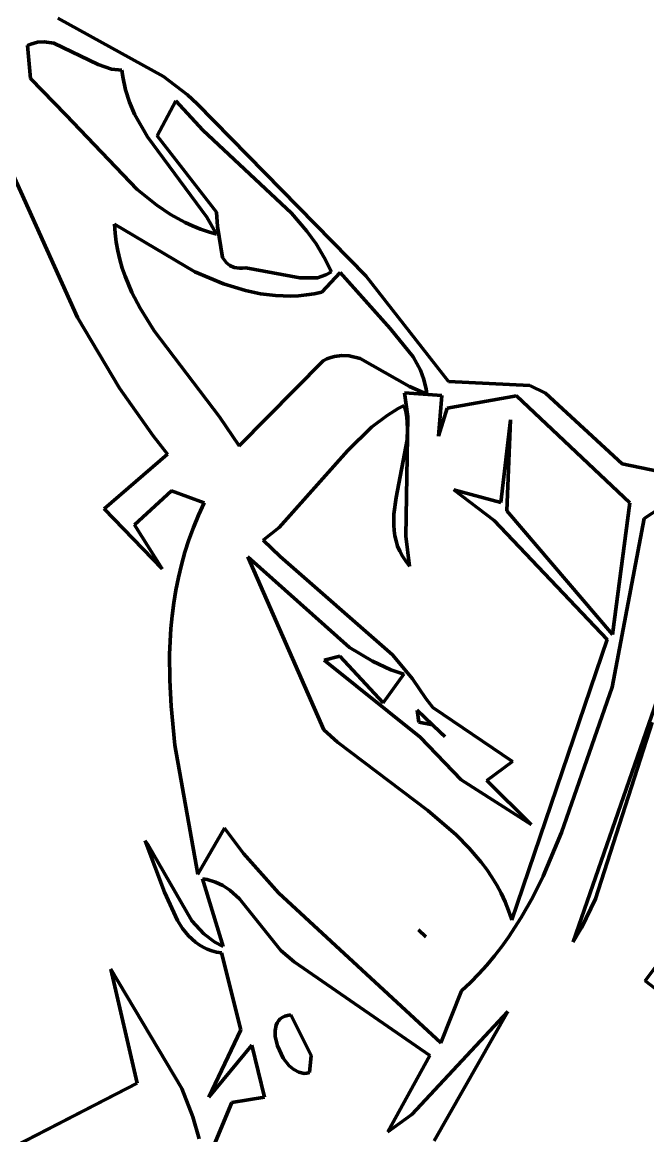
# Model space of a CAD drawing. Header units: millimetres. Extents: x 0 to 10.4, y 0 to 8.2.
# Drawn here: x 8.288 to 8.802, y 5.953 to 6.869 of the extents above; entities that cross this region are included whole.
import ezdxf

# ---------------------------------------------------------------- set-up
doc = ezdxf.new("R2010")
doc.units = ezdxf.units.MM
for name, color, linetype, lineweight in [('color#000000ff', 7, 'CONTINUOUS', 100), ('color#929292ff', 7, 'CONTINUOUS', 100), ('color#ffffffff', 7, 'CONTINUOUS', 100)]:
    doc.layers.add(name, color=color, linetype=linetype, lineweight=lineweight)

msp = doc.modelspace()

# ---------------------------------------------------------------- linework, layer by layer
at = {"layer": 'color#000000ff'}
for p, q in [((8.31688, 6.87233), (8.40373, 6.8244)), ((8.29483, 6.85108), (8.29207, 6.84985)), ((8.30027, 6.85259), (8.29483, 6.85108)), ((8.30563, 6.85299), (8.30027, 6.85259)), ((8.31354, 6.85185), (8.30563, 6.85299)), ((8.35017, 6.8342), (8.31354, 6.85185)), ((8.29207, 6.84985), (8.29454, 6.82284)), ((8.3611, 6.83049), (8.35017, 6.8342)), ((8.36959, 6.82957), (8.3611, 6.83049)), ((8.37027, 6.82408), (8.36959, 6.82957)), ((8.37252, 6.81348), (8.37027, 6.82408)), ((8.40373, 6.8244), (8.42347, 6.80927)), ((8.29454, 6.82284), (8.32364, 6.79298)), ((8.37582, 6.80331), (8.37252, 6.81348)), ((8.42347, 6.80927), (8.43162, 6.80187)), ((8.38004, 6.79353), (8.37582, 6.80331)), ((8.414, 6.80431), (8.39874, 6.7755)), ((8.43628, 6.78022), (8.414, 6.80431)), ((8.43162, 6.80187), (8.57032, 6.66036)), ((8.32364, 6.79298), (8.38211, 6.73153)), ((8.39069, 6.77489), (8.38004, 6.79353)), ((8.50925, 6.7121), (8.43628, 6.78022)), ((8.43953, 6.70872), (8.39069, 6.77489)), ((8.39874, 6.7755), (8.44753, 6.71289)), ((8.33322, 6.62606), (8.27384, 6.75755)), ((8.38211, 6.73153), (8.39828, 6.71859)), ((8.39828, 6.71859), (8.40966, 6.711)), ((8.40966, 6.711), (8.42162, 6.7044)), ((8.42162, 6.7044), (8.42784, 6.70152)), ((8.44756, 6.69476), (8.43953, 6.70872)), ((8.44753, 6.71289), (8.44824, 6.70103)), ((8.52186, 6.69717), (8.50925, 6.7121)), ((8.36365, 6.70303), (8.36411, 6.6955)), ((8.42955, 6.66381), (8.36365, 6.70303)), ((8.36411, 6.6955), (8.365, 6.68813)), ((8.42784, 6.70152), (8.43423, 6.69894)), ((8.43423, 6.69894), (8.4408, 6.69668)), ((8.4408, 6.69668), (8.44756, 6.69476)), ((8.44824, 6.70103), (8.45241, 6.67562)), ((8.52941, 6.68665), (8.52186, 6.69717)), ((8.365, 6.68813), (8.36628, 6.68091)), ((8.53613, 6.67558), (8.52941, 6.68665)), ((8.36628, 6.68091), (8.36794, 6.67383)), ((8.36794, 6.67383), (8.36995, 6.66689)), ((8.45241, 6.67562), (8.4556, 6.67107)), ((8.4556, 6.67107), (8.45848, 6.66882)), ((8.45848, 6.66882), (8.46206, 6.66733)), ((8.5419, 6.66387), (8.53613, 6.67558)), ((8.36995, 6.66689), (8.3723, 6.66008)), ((8.3723, 6.66008), (8.37789, 6.64681)), ((8.45316, 6.65381), (8.42955, 6.66381)), ((8.46206, 6.66733), (8.46641, 6.6667)), ((8.46641, 6.6667), (8.46891, 6.66675)), ((8.46891, 6.66675), (8.47163, 6.66706)), ((8.47163, 6.66706), (8.51609, 6.65868)), ((8.51609, 6.65868), (8.53049, 6.65893)), ((8.53049, 6.65893), (8.53742, 6.66126)), ((8.54909, 6.66315), (8.53416, 6.64708)), ((8.53742, 6.66126), (8.5419, 6.66387)), ((8.59021, 6.61724), (8.54909, 6.66315)), ((8.57032, 6.66036), (8.63826, 6.57366)), ((8.47133, 6.64826), (8.45316, 6.65381)), ((8.37789, 6.64681), (8.38455, 6.63395)), ((8.48363, 6.64571), (8.47133, 6.64826)), ((8.49608, 6.64419), (8.48363, 6.64571)), ((8.50866, 6.64384), (8.49608, 6.64419)), ((8.51499, 6.64414), (8.50866, 6.64384)), ((8.52135, 6.64477), (8.51499, 6.64414)), ((8.52774, 6.64574), (8.52135, 6.64477)), ((8.53416, 6.64708), (8.52774, 6.64574)), ((8.38455, 6.63395), (8.39612, 6.61532)), ((8.36753, 6.56814), (8.33322, 6.62606)), ((8.39612, 6.61532), (8.44999, 6.54456)), ((8.60924, 6.59373), (8.59021, 6.61724)), ((8.54136, 6.5933), (8.54444, 6.59418)), ((8.54444, 6.59418), (8.55055, 6.595)), ((8.55055, 6.595), (8.55658, 6.5947)), ((8.55658, 6.5947), (8.56551, 6.59251)), ((8.46609, 6.52073), (8.53513, 6.5905)), ((8.53513, 6.5905), (8.53826, 6.59208)), ((8.53826, 6.59208), (8.54136, 6.5933)), ((8.56551, 6.59251), (8.6061, 6.56953)), ((8.61518, 6.58287), (8.60924, 6.59373)), ((8.61808, 6.57526), (8.61518, 6.58287)), ((8.39528, 6.52887), (8.36753, 6.56814)), ((8.6061, 6.56953), (8.62053, 6.56318)), ((8.61999, 6.5673), (8.61808, 6.57526)), ((8.62053, 6.56318), (8.61999, 6.5673)), ((8.63826, 6.57366), (8.70522, 6.57014)), ((8.70522, 6.57014), (8.71791, 6.56382)), ((8.60199, 6.56416), (8.60484, 6.54457)), ((8.63265, 6.56203), (8.60199, 6.56416)), ((8.63004, 6.52869), (8.63265, 6.56203)), ((8.69415, 6.56181), (8.6371, 6.55174)), ((8.78741, 6.47363), (8.69415, 6.56181)), ((8.71791, 6.56382), (8.78122, 6.50574)), ((8.59696, 6.55125), (8.58771, 6.54568)), ((8.60181, 6.5537), (8.59696, 6.55125)), ((8.60304, 6.54905), (8.60181, 6.5537)), ((8.60389, 6.54438), (8.60304, 6.54905)), ((8.6371, 6.55174), (8.63004, 6.52869)), ((8.44999, 6.54456), (8.46609, 6.52073)), ((8.58771, 6.54568), (8.57482, 6.53586)), ((8.60484, 6.54457), (8.60324, 6.44626)), ((8.60462, 6.53497), (8.60389, 6.54438)), ((8.68128, 6.47392), (8.68928, 6.54189)), ((8.68928, 6.54189), (8.68617, 6.46704)), ((8.57482, 6.53586), (8.55527, 6.51656)), ((8.60426, 6.52549), (8.60462, 6.53497)), ((8.40722, 6.51374), (8.39528, 6.52887)), ((8.59526, 6.47823), (8.60426, 6.52549)), ((8.35492, 6.46881), (8.40722, 6.51374)), ((8.55527, 6.51656), (8.49896, 6.45352)), ((8.78122, 6.50574), (8.84062, 6.49357)), ((8.67594, 6.4592), (8.6427, 6.48453)), ((8.6427, 6.48453), (8.68128, 6.47392)), ((8.41045, 6.48358), (8.38007, 6.45553)), ((8.43736, 6.47365), (8.41045, 6.48358)), ((8.5934, 6.46445), (8.59526, 6.47823)), ((8.82918, 6.48065), (8.79912, 6.46099)), ((8.40278, 6.4195), (8.35492, 6.46881)), ((8.43268, 6.46361), (8.43736, 6.47365)), ((8.68617, 6.46704), (8.77324, 6.36542)), ((8.77324, 6.36542), (8.78741, 6.47363)), ((8.42848, 6.45348), (8.43268, 6.46361)), ((8.5932, 6.45547), (8.5934, 6.46445)), ((8.76882, 6.36127), (8.67594, 6.4592)), ((8.79912, 6.46099), (8.77289, 6.32199)), ((8.38007, 6.45553), (8.40278, 6.4195)), ((8.42474, 6.44329), (8.42848, 6.45348)), ((8.49896, 6.45352), (8.48594, 6.44302)), ((8.5935, 6.45105), (8.5932, 6.45547)), ((8.59412, 6.44668), (8.5935, 6.45105)), ((8.42144, 6.43303), (8.42474, 6.44329)), ((8.48594, 6.44302), (8.49991, 6.42967)), ((8.59509, 6.44237), (8.59412, 6.44668)), ((8.59644, 6.43812), (8.59509, 6.44237)), ((8.60324, 6.44626), (8.60628, 6.42178)), ((8.41856, 6.42272), (8.42144, 6.43303)), ((8.55676, 6.35479), (8.47312, 6.42928)), ((8.47312, 6.42928), (8.5356, 6.28708)), ((8.49991, 6.42967), (8.59213, 6.34861)), ((8.5982, 6.43393), (8.59644, 6.43812)), ((8.6004, 6.42981), (8.5982, 6.43393)), ((8.60309, 6.42576), (8.6004, 6.42981)), ((8.41609, 6.41234), (8.41856, 6.42272)), ((8.60628, 6.42178), (8.60309, 6.42576)), ((8.41401, 6.40191), (8.41609, 6.41234)), ((8.41231, 6.39144), (8.41401, 6.40191)), ((8.41096, 6.38092), (8.41231, 6.39144)), ((8.40995, 6.37036), (8.41096, 6.38092)), ((8.40887, 6.34915), (8.40995, 6.37036)), ((8.69028, 6.13071), (8.76882, 6.36127)), ((8.40894, 6.32783), (8.40887, 6.34915)), ((8.53604, 6.34427), (8.54892, 6.3477)), ((8.54892, 6.3477), (8.58454, 6.30922)), ((8.57577, 6.34339), (8.55676, 6.35479)), ((8.59213, 6.34861), (8.60864, 6.32889)), ((8.61486, 6.28104), (8.53604, 6.34427)), ((8.59095, 6.33651), (8.57577, 6.34339)), ((8.58454, 6.30922), (8.60158, 6.33286)), ((8.60158, 6.33286), (8.59095, 6.33651)), ((8.60864, 6.32889), (8.61951, 6.31271)), ((8.41002, 6.30645), (8.40894, 6.32783)), ((8.77289, 6.32199), (8.73123, 6.20249)), ((8.61951, 6.31271), (8.6253, 6.30544)), ((8.74086, 6.11273), (8.81002, 6.31165)), ((8.41323, 6.27434), (8.41002, 6.30645)), ((8.61258, 6.30319), (8.61386, 6.2934)), ((8.62514, 6.29121), (8.61258, 6.30319)), ((8.6253, 6.30544), (8.69097, 6.26093)), ((8.61386, 6.2934), (8.62514, 6.29121)), ((8.80587, 6.29318), (8.75919, 6.14791)), ((8.5356, 6.28708), (8.54687, 6.27697)), ((8.62514, 6.29121), (8.63106, 6.28546)), ((8.63195, 6.2846), (8.62514, 6.29121)), ((8.63106, 6.28546), (8.63491, 6.28172)), ((8.63521, 6.28143), (8.63195, 6.2846)), ((8.43212, 6.16843), (8.41323, 6.27434)), ((8.54687, 6.27697), (8.62122, 6.22063)), ((8.64877, 6.24591), (8.61486, 6.28104)), ((8.63491, 6.28172), (8.63521, 6.28143)), ((8.69097, 6.26093), (8.66971, 6.24522)), ((8.70638, 6.20911), (8.64877, 6.24591)), ((8.66971, 6.24522), (8.70638, 6.20911)), ((8.62122, 6.22063), (8.64464, 6.20056)), ((8.45395, 6.20624), (8.43212, 6.16843)), ((8.46975, 6.18537), (8.45395, 6.20624)), ((8.64464, 6.20056), (8.65535, 6.18974)), ((8.73123, 6.20249), (8.71611, 6.16675)), ((8.40478, 6.15341), (8.38887, 6.19579)), ((8.38887, 6.19579), (8.39097, 6.19273)), ((8.39097, 6.19273), (8.42704, 6.13002)), ((8.49849, 6.153), (8.46975, 6.18537)), ((8.65535, 6.18974), (8.66518, 6.17822)), ((8.66518, 6.17822), (8.66971, 6.17217)), ((8.45304, 6.10873), (8.43601, 6.16452)), ((8.43601, 6.16452), (8.43968, 6.16389)), ((8.43968, 6.16389), (8.4465, 6.16185)), ((8.66971, 6.17217), (8.67397, 6.16589)), ((8.67397, 6.16589), (8.67792, 6.15939)), ((8.71611, 6.16675), (8.70753, 6.14947)), ((8.4465, 6.16185), (8.45273, 6.15887)), ((8.45273, 6.15887), (8.45844, 6.15508)), ((8.45844, 6.15508), (8.46623, 6.14815)), ((8.67792, 6.15939), (8.68154, 6.15263)), ((8.41526, 6.13026), (8.40478, 6.15341)), ((8.46623, 6.14815), (8.50047, 6.1054)), ((8.63205, 6.0296), (8.49849, 6.153)), ((8.68154, 6.15263), (8.68483, 6.14561)), ((8.68483, 6.14561), (8.68775, 6.13831)), ((8.70753, 6.14947), (8.69808, 6.1327)), ((8.75919, 6.14791), (8.74757, 6.12418)), ((8.68775, 6.13831), (8.69028, 6.13071)), ((8.4196, 6.1235), (8.41526, 6.13026)), ((8.42704, 6.13002), (8.43716, 6.11918)), ((8.69808, 6.1327), (8.68764, 6.11653)), ((8.42451, 6.11747), (8.4196, 6.1235)), ((8.43716, 6.11918), (8.44619, 6.11243)), ((8.61372, 6.12257), (8.61966, 6.11683)), ((8.61966, 6.11683), (8.61372, 6.12257)), ((8.74757, 6.12418), (8.74086, 6.11273)), ((8.43008, 6.11231), (8.42451, 6.11747)), ((8.43314, 6.11011), (8.43008, 6.11231)), ((8.4364, 6.10819), (8.43314, 6.11011)), ((8.44619, 6.11243), (8.45304, 6.10873)), ((8.68764, 6.11653), (8.682, 6.10869)), ((8.79992, 6.08052), (8.82125, 6.10876)), ((8.43987, 6.10656), (8.4364, 6.10819)), ((8.44356, 6.10524), (8.43987, 6.10656)), ((8.44748, 6.10426), (8.44356, 6.10524)), ((8.45164, 6.10363), (8.44748, 6.10426)), ((8.46735, 6.04035), (8.45164, 6.10363)), ((8.50047, 6.1054), (8.51119, 6.09614)), ((8.67607, 6.10104), (8.66983, 6.09357)), ((8.682, 6.10869), (8.67607, 6.10104)), ((8.51119, 6.09614), (8.62287, 6.01929)), ((8.66983, 6.09357), (8.66325, 6.08631)), ((8.38231, 5.99631), (8.36055, 6.09017)), ((8.36055, 6.09017), (8.41893, 5.99213)), ((8.66325, 6.08631), (8.65633, 6.07927)), ((8.64904, 6.07244), (8.63205, 6.0296)), ((8.65633, 6.07927), (8.64904, 6.07244)), ((8.88666, 6.01385), (8.79992, 6.08052)), ((8.60812, 5.97058), (8.68705, 6.05539)), ((8.68705, 6.05539), (8.62654, 5.9491)), ((8.4974, 6.04602), (8.49658, 6.04408)), ((8.49849, 6.04777), (8.4974, 6.04602)), ((8.49987, 6.04928), (8.49849, 6.04777)), ((8.50155, 6.05054), (8.49987, 6.04928)), ((8.50353, 6.05151), (8.50155, 6.05054)), ((8.50584, 6.05217), (8.50353, 6.05151)), ((8.50848, 6.05249), (8.50584, 6.05217)), ((8.52521, 6.01915), (8.50848, 6.05249)), ((8.44105, 5.98487), (8.46735, 6.04035)), ((8.49658, 6.04408), (8.49572, 6.03968)), ((8.49572, 6.03968), (8.49581, 6.0348)), ((8.47656, 6.02762), (8.44105, 5.98487)), ((8.48706, 5.98498), (8.47656, 6.02762)), ((8.49581, 6.0348), (8.49754, 6.02705)), ((8.49754, 6.02705), (8.5023, 6.01705)), ((8.52405, 6.00507), (8.52521, 6.01915)), ((8.62287, 6.01929), (8.58839, 5.95642)), ((8.5023, 6.01705), (8.5073, 6.01077)), ((8.5073, 6.01077), (8.51114, 6.00756)), ((8.51114, 6.00756), (8.51527, 6.00539)), ((8.51527, 6.00539), (8.51742, 6.00477)), ((8.51742, 6.00477), (8.51961, 6.00449)), ((8.51961, 6.00449), (8.52182, 6.00458)), ((8.52182, 6.00458), (8.52405, 6.00507)), ((8.2326, 5.91965), (8.38231, 5.99631)), ((8.41893, 5.99213), (8.4281, 5.96881)), ((8.46016, 5.98043), (8.48706, 5.98498)), ((8.4368, 5.92478), (8.46016, 5.98043)), ((8.4281, 5.96881), (8.43312, 5.95051)), ((8.58839, 5.95642), (8.60812, 5.97058))]:
    msp.add_line(p, q, dxfattribs=at)
at = {"layer": 'color#929292ff'}
for p, q in [((8.61372, 6.12257), (8.61966, 6.11683)), ((8.61966, 6.11683), (8.61372, 6.12257)), ((8.49658, 6.04408), (8.4974, 6.04602)), ((8.4974, 6.04602), (8.49849, 6.04777)), ((8.49849, 6.04777), (8.49987, 6.04928)), ((8.49987, 6.04928), (8.50155, 6.05054)), ((8.50155, 6.05054), (8.50353, 6.05151)), ((8.50353, 6.05151), (8.50584, 6.05217)), ((8.50584, 6.05217), (8.50848, 6.05249)), ((8.50848, 6.05249), (8.52521, 6.01915)), ((8.49572, 6.03968), (8.49658, 6.04408)), ((8.49581, 6.0348), (8.49572, 6.03968)), ((8.49754, 6.02705), (8.49581, 6.0348)), ((8.5023, 6.01705), (8.49754, 6.02705)), ((8.52521, 6.01915), (8.52405, 6.00507)), ((8.5073, 6.01077), (8.5023, 6.01705)), ((8.51114, 6.00756), (8.5073, 6.01077)), ((8.51527, 6.00539), (8.51114, 6.00756)), ((8.51742, 6.00477), (8.51527, 6.00539)), ((8.51961, 6.00449), (8.51742, 6.00477)), ((8.52182, 6.00458), (8.51961, 6.00449)), ((8.52405, 6.00507), (8.52182, 6.00458))]:
    msp.add_line(p, q, dxfattribs=at)
at = {"layer": 'color#ffffffff'}
for p, q in [((8.40373, 6.8244), (8.31688, 6.87233)), ((8.29207, 6.84985), (8.29483, 6.85108)), ((8.29483, 6.85108), (8.30027, 6.85259)), ((8.30027, 6.85259), (8.30563, 6.85299)), ((8.30563, 6.85299), (8.31354, 6.85185)), ((8.31354, 6.85185), (8.35017, 6.8342)), ((8.29454, 6.82284), (8.29207, 6.84985)), ((8.35017, 6.8342), (8.3611, 6.83049)), ((8.3611, 6.83049), (8.36959, 6.82957)), ((8.36959, 6.82957), (8.37027, 6.82408)), ((8.37027, 6.82408), (8.37252, 6.81348)), ((8.42347, 6.80927), (8.40373, 6.8244)), ((8.32364, 6.79298), (8.29454, 6.82284)), ((8.37252, 6.81348), (8.37582, 6.80331)), ((8.43162, 6.80187), (8.42347, 6.80927)), ((8.37582, 6.80331), (8.38004, 6.79353)), ((8.39874, 6.7755), (8.414, 6.80431)), ((8.414, 6.80431), (8.43628, 6.78022)), ((8.57032, 6.66036), (8.43162, 6.80187)), ((8.38211, 6.73153), (8.32364, 6.79298)), ((8.38004, 6.79353), (8.39069, 6.77489)), ((8.43628, 6.78022), (8.50925, 6.7121)), ((8.39069, 6.77489), (8.43953, 6.70872)), ((8.44753, 6.71289), (8.39874, 6.7755)), ((8.27384, 6.75755), (8.33322, 6.62606)), ((8.39828, 6.71859), (8.38211, 6.73153)), ((8.40966, 6.711), (8.39828, 6.71859)), ((8.42162, 6.7044), (8.40966, 6.711)), ((8.42784, 6.70152), (8.42162, 6.7044)), ((8.43953, 6.70872), (8.44756, 6.69476)), ((8.44824, 6.70103), (8.44753, 6.71289)), ((8.50925, 6.7121), (8.52186, 6.69717)), ((8.36365, 6.70303), (8.42955, 6.66381)), ((8.36411, 6.6955), (8.36365, 6.70303)), ((8.365, 6.68813), (8.36411, 6.6955)), ((8.43423, 6.69894), (8.42784, 6.70152)), ((8.4408, 6.69668), (8.43423, 6.69894)), ((8.44756, 6.69476), (8.4408, 6.69668)), ((8.45241, 6.67562), (8.44824, 6.70103)), ((8.52186, 6.69717), (8.52941, 6.68665)), ((8.36628, 6.68091), (8.365, 6.68813)), ((8.52941, 6.68665), (8.53613, 6.67558)), ((8.36794, 6.67383), (8.36628, 6.68091)), ((8.36995, 6.66689), (8.36794, 6.67383)), ((8.4556, 6.67107), (8.45241, 6.67562)), ((8.45848, 6.66882), (8.4556, 6.67107)), ((8.46206, 6.66733), (8.45848, 6.66882)), ((8.53613, 6.67558), (8.5419, 6.66387)), ((8.3723, 6.66008), (8.36995, 6.66689)), ((8.37789, 6.64681), (8.3723, 6.66008)), ((8.42955, 6.66381), (8.45316, 6.65381)), ((8.46641, 6.6667), (8.46206, 6.66733)), ((8.46891, 6.66675), (8.46641, 6.6667)), ((8.47163, 6.66706), (8.46891, 6.66675)), ((8.51609, 6.65868), (8.47163, 6.66706)), ((8.53049, 6.65893), (8.51609, 6.65868)), ((8.53742, 6.66126), (8.53049, 6.65893)), ((8.53416, 6.64708), (8.54909, 6.66315)), ((8.5419, 6.66387), (8.53742, 6.66126)), ((8.54909, 6.66315), (8.59021, 6.61724)), ((8.63826, 6.57366), (8.57032, 6.66036)), ((8.45316, 6.65381), (8.47133, 6.64826)), ((8.38455, 6.63395), (8.37789, 6.64681)), ((8.47133, 6.64826), (8.48363, 6.64571)), ((8.48363, 6.64571), (8.49608, 6.64419)), ((8.49608, 6.64419), (8.50866, 6.64384)), ((8.50866, 6.64384), (8.51499, 6.64414)), ((8.51499, 6.64414), (8.52135, 6.64477)), ((8.52135, 6.64477), (8.52774, 6.64574)), ((8.52774, 6.64574), (8.53416, 6.64708)), ((8.39612, 6.61532), (8.38455, 6.63395)), ((8.33322, 6.62606), (8.36753, 6.56814)), ((8.44999, 6.54456), (8.39612, 6.61532)), ((8.59021, 6.61724), (8.60924, 6.59373)), ((8.54444, 6.59418), (8.54136, 6.5933)), ((8.55055, 6.595), (8.54444, 6.59418)), ((8.55658, 6.5947), (8.55055, 6.595)), ((8.56551, 6.59251), (8.55658, 6.5947)), ((8.53513, 6.5905), (8.46609, 6.52073)), ((8.53826, 6.59208), (8.53513, 6.5905)), ((8.54136, 6.5933), (8.53826, 6.59208)), ((8.6061, 6.56953), (8.56551, 6.59251)), ((8.60924, 6.59373), (8.61518, 6.58287)), ((8.61518, 6.58287), (8.61808, 6.57526)), ((8.36753, 6.56814), (8.39528, 6.52887)), ((8.62053, 6.56318), (8.6061, 6.56953)), ((8.61808, 6.57526), (8.61999, 6.5673)), ((8.61999, 6.5673), (8.62053, 6.56318)), ((8.70522, 6.57014), (8.63826, 6.57366)), ((8.71791, 6.56382), (8.70522, 6.57014)), ((8.60199, 6.56416), (8.63265, 6.56203)), ((8.60484, 6.54457), (8.60199, 6.56416)), ((8.63265, 6.56203), (8.63004, 6.52869)), ((8.6371, 6.55174), (8.69415, 6.56181)), ((8.69415, 6.56181), (8.78741, 6.47363)), ((8.78122, 6.50574), (8.71791, 6.56382)), ((8.58771, 6.54568), (8.59696, 6.55125)), ((8.59696, 6.55125), (8.60181, 6.5537)), ((8.60181, 6.5537), (8.60304, 6.54905)), ((8.60304, 6.54905), (8.60389, 6.54438)), ((8.63004, 6.52869), (8.6371, 6.55174)), ((8.46609, 6.52073), (8.44999, 6.54456)), ((8.57482, 6.53586), (8.58771, 6.54568)), ((8.60324, 6.44626), (8.60484, 6.54457)), ((8.60389, 6.54438), (8.60462, 6.53497)), ((8.68928, 6.54189), (8.68128, 6.47392)), ((8.68617, 6.46704), (8.68928, 6.54189)), ((8.55527, 6.51656), (8.57482, 6.53586)), ((8.60462, 6.53497), (8.60426, 6.52549)), ((8.39528, 6.52887), (8.40722, 6.51374)), ((8.60426, 6.52549), (8.59526, 6.47823)), ((8.40722, 6.51374), (8.35492, 6.46881)), ((8.49896, 6.45352), (8.55527, 6.51656)), ((8.84062, 6.49357), (8.78122, 6.50574)), ((8.68128, 6.47392), (8.6427, 6.48453)), ((8.6427, 6.48453), (8.67594, 6.4592)), ((8.38007, 6.45553), (8.41045, 6.48358)), ((8.41045, 6.48358), (8.43736, 6.47365)), ((8.59526, 6.47823), (8.5934, 6.46445)), ((8.79912, 6.46099), (8.82918, 6.48065)), ((8.35492, 6.46881), (8.40278, 6.4195)), ((8.43736, 6.47365), (8.43268, 6.46361)), ((8.77324, 6.36542), (8.68617, 6.46704)), ((8.78741, 6.47363), (8.77324, 6.36542)), ((8.43268, 6.46361), (8.42848, 6.45348)), ((8.5934, 6.46445), (8.5932, 6.45547)), ((8.67594, 6.4592), (8.76882, 6.36127)), ((8.77289, 6.32199), (8.79912, 6.46099)), ((8.40278, 6.4195), (8.38007, 6.45553)), ((8.42848, 6.45348), (8.42474, 6.44329)), ((8.48594, 6.44302), (8.49896, 6.45352)), ((8.5932, 6.45547), (8.5935, 6.45105)), ((8.5935, 6.45105), (8.59412, 6.44668)), ((8.42474, 6.44329), (8.42144, 6.43303)), ((8.49991, 6.42967), (8.48594, 6.44302)), ((8.59412, 6.44668), (8.59509, 6.44237)), ((8.59509, 6.44237), (8.59644, 6.43812)), ((8.60628, 6.42178), (8.60324, 6.44626)), ((8.42144, 6.43303), (8.41856, 6.42272)), ((8.5356, 6.28708), (8.47312, 6.42928)), ((8.47312, 6.42928), (8.55676, 6.35479)), ((8.59213, 6.34861), (8.49991, 6.42967)), ((8.59644, 6.43812), (8.5982, 6.43393)), ((8.5982, 6.43393), (8.6004, 6.42981)), ((8.6004, 6.42981), (8.60309, 6.42576)), ((8.41856, 6.42272), (8.41609, 6.41234)), ((8.60309, 6.42576), (8.60628, 6.42178)), ((8.41609, 6.41234), (8.41401, 6.40191)), ((8.41401, 6.40191), (8.41231, 6.39144)), ((8.41231, 6.39144), (8.41096, 6.38092)), ((8.41096, 6.38092), (8.40995, 6.37036)), ((8.40995, 6.37036), (8.40887, 6.34915)), ((8.76882, 6.36127), (8.69028, 6.13071)), ((8.40887, 6.34915), (8.40894, 6.32783)), ((8.54892, 6.3477), (8.53604, 6.34427)), ((8.58454, 6.30922), (8.54892, 6.3477)), ((8.55676, 6.35479), (8.57577, 6.34339)), ((8.60864, 6.32889), (8.59213, 6.34861)), ((8.53604, 6.34427), (8.61486, 6.28104)), ((8.57577, 6.34339), (8.59095, 6.33651)), ((8.60158, 6.33286), (8.58454, 6.30922)), ((8.59095, 6.33651), (8.60158, 6.33286)), ((8.61951, 6.31271), (8.60864, 6.32889)), ((8.40894, 6.32783), (8.41002, 6.30645)), ((8.73123, 6.20249), (8.77289, 6.32199)), ((8.6253, 6.30544), (8.61951, 6.31271)), ((8.81002, 6.31165), (8.74086, 6.11273)), ((8.41002, 6.30645), (8.41323, 6.27434)), ((8.61258, 6.30319), (8.62514, 6.29121)), ((8.61386, 6.2934), (8.61258, 6.30319)), ((8.69097, 6.26093), (8.6253, 6.30544)), ((8.62514, 6.29121), (8.61386, 6.2934)), ((8.75919, 6.14791), (8.80587, 6.29318)), ((8.54687, 6.27697), (8.5356, 6.28708)), ((8.62514, 6.29121), (8.63195, 6.2846)), ((8.63106, 6.28546), (8.62514, 6.29121)), ((8.63491, 6.28172), (8.63106, 6.28546)), ((8.63195, 6.2846), (8.63521, 6.28143)), ((8.41323, 6.27434), (8.43212, 6.16843)), ((8.62122, 6.22063), (8.54687, 6.27697)), ((8.61486, 6.28104), (8.64877, 6.24591)), ((8.63521, 6.28143), (8.63491, 6.28172)), ((8.66971, 6.24522), (8.69097, 6.26093)), ((8.64877, 6.24591), (8.70638, 6.20911)), ((8.70638, 6.20911), (8.66971, 6.24522)), ((8.64464, 6.20056), (8.62122, 6.22063)), ((8.43212, 6.16843), (8.45395, 6.20624)), ((8.45395, 6.20624), (8.46975, 6.18537)), ((8.65535, 6.18974), (8.64464, 6.20056)), ((8.71611, 6.16675), (8.73123, 6.20249)), ((8.39097, 6.19273), (8.38887, 6.19579)), ((8.38887, 6.19579), (8.40478, 6.15341)), ((8.42704, 6.13002), (8.39097, 6.19273)), ((8.46975, 6.18537), (8.49849, 6.153)), ((8.66518, 6.17822), (8.65535, 6.18974)), ((8.66971, 6.17217), (8.66518, 6.17822)), ((8.43968, 6.16389), (8.43601, 6.16452)), ((8.43601, 6.16452), (8.45304, 6.10873)), ((8.4465, 6.16185), (8.43968, 6.16389)), ((8.67397, 6.16589), (8.66971, 6.17217)), ((8.67792, 6.15939), (8.67397, 6.16589)), ((8.70753, 6.14947), (8.71611, 6.16675)), ((8.45273, 6.15887), (8.4465, 6.16185)), ((8.45844, 6.15508), (8.45273, 6.15887)), ((8.46623, 6.14815), (8.45844, 6.15508)), ((8.68154, 6.15263), (8.67792, 6.15939)), ((8.40478, 6.15341), (8.41526, 6.13026)), ((8.50047, 6.1054), (8.46623, 6.14815)), ((8.49849, 6.153), (8.63205, 6.0296)), ((8.68483, 6.14561), (8.68154, 6.15263)), ((8.68775, 6.13831), (8.68483, 6.14561)), ((8.69808, 6.1327), (8.70753, 6.14947)), ((8.74757, 6.12418), (8.75919, 6.14791)), ((8.69028, 6.13071), (8.68775, 6.13831)), ((8.41526, 6.13026), (8.4196, 6.1235)), ((8.43716, 6.11918), (8.42704, 6.13002)), ((8.68764, 6.11653), (8.69808, 6.1327)), ((8.4196, 6.1235), (8.42451, 6.11747)), ((8.44619, 6.11243), (8.43716, 6.11918)), ((8.74086, 6.11273), (8.74757, 6.12418)), ((8.42451, 6.11747), (8.43008, 6.11231)), ((8.43008, 6.11231), (8.43314, 6.11011)), ((8.43314, 6.11011), (8.4364, 6.10819)), ((8.45304, 6.10873), (8.44619, 6.11243)), ((8.682, 6.10869), (8.68764, 6.11653)), ((8.82125, 6.10876), (8.79992, 6.08052)), ((8.4364, 6.10819), (8.43987, 6.10656)), ((8.43987, 6.10656), (8.44356, 6.10524)), ((8.44356, 6.10524), (8.44748, 6.10426)), ((8.44748, 6.10426), (8.45164, 6.10363)), ((8.45164, 6.10363), (8.46735, 6.04035)), ((8.51119, 6.09614), (8.50047, 6.1054)), ((8.66983, 6.09357), (8.67607, 6.10104)), ((8.67607, 6.10104), (8.682, 6.10869)), ((8.62287, 6.01929), (8.51119, 6.09614)), ((8.66325, 6.08631), (8.66983, 6.09357)), ((8.41893, 5.99213), (8.36055, 6.09017)), ((8.36055, 6.09017), (8.38231, 5.99631)), ((8.65633, 6.07927), (8.66325, 6.08631)), ((8.63205, 6.0296), (8.64904, 6.07244)), ((8.64904, 6.07244), (8.65633, 6.07927)), ((8.79992, 6.08052), (8.88666, 6.01385)), ((8.68705, 6.05539), (8.60812, 5.97058)), ((8.62654, 5.9491), (8.68705, 6.05539)), ((8.46735, 6.04035), (8.44105, 5.98487)), ((8.44105, 5.98487), (8.47656, 6.02762)), ((8.47656, 6.02762), (8.48706, 5.98498)), ((8.58839, 5.95642), (8.62287, 6.01929)), ((8.38231, 5.99631), (8.2326, 5.91965)), ((8.4281, 5.96881), (8.41893, 5.99213)), ((8.48706, 5.98498), (8.46016, 5.98043)), ((8.46016, 5.98043), (8.4368, 5.92478)), ((8.43312, 5.95051), (8.4281, 5.96881)), ((8.60812, 5.97058), (8.58839, 5.95642))]:
    msp.add_line(p, q, dxfattribs=at)

doc.saveas('drawing.dxf')
